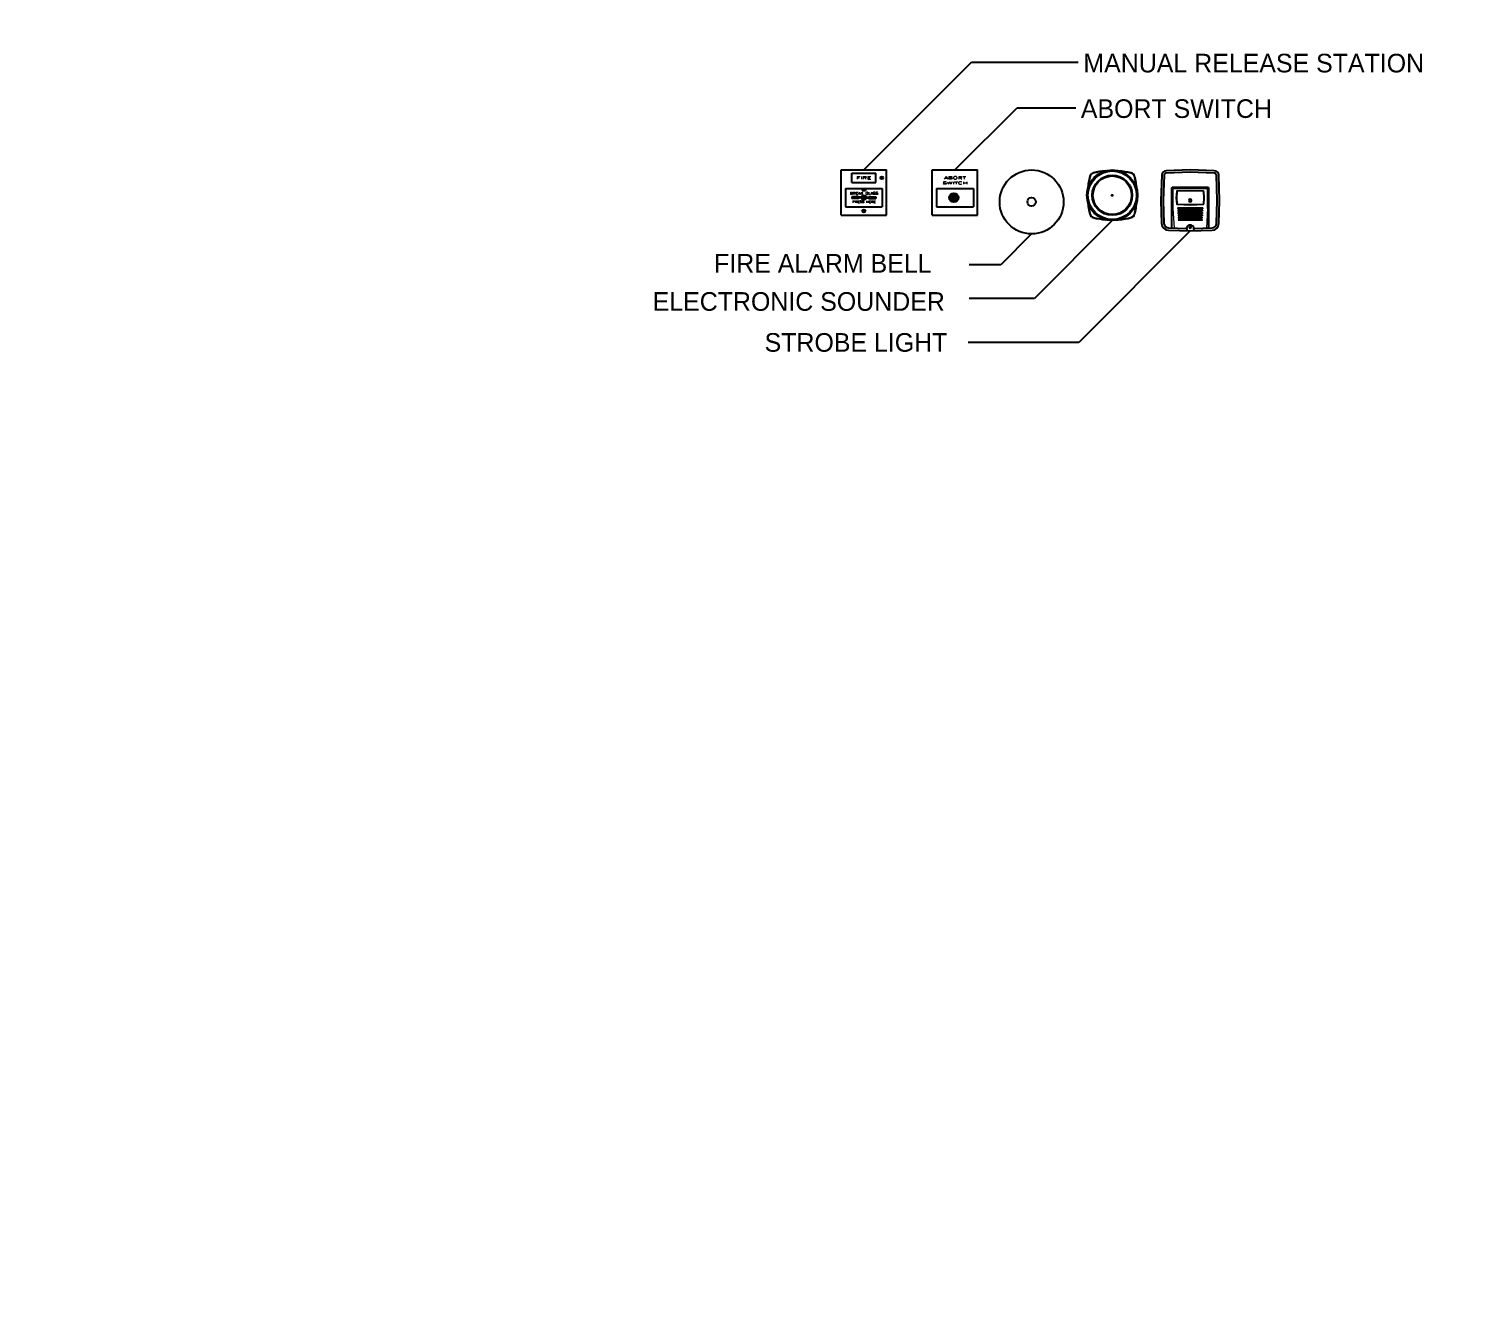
# Model space of a CAD drawing. Header units: millimetres. Extents: x -20146070 to 165023, y -3349561 to 35447.
# Drawn here: x -373221 to -370107, y -40575 to -37863 of the extents above; entities that cross this region are included whole.
import ezdxf
from ezdxf import colors
from ezdxf.entities.mleader import LeaderData, LeaderLine
from ezdxf.enums import TextEntityAlignment as Align
from ezdxf.lldxf.tags import DXFTag
from ezdxf.math import Vec2, Vec3

# ---------------------------------------------------------------- set-up
doc = ezdxf.new("R2010")
doc.units = ezdxf.units.MM
doc.header["$LTSCALE"] = 50
doc.linetypes.add('CONTINOUS', pattern=[0])
for name, color, linetype in [('CALLPOINT', 1, 'Continuous'), ('M-_FM200---_A-_N', 7, 'Continuous'), ('M_FIREALAM-_E-', 10, 'Continuous'), ('NW-DIM', 7, 'Continuous')]:
    doc.layers.add(name, color=color, linetype=linetype)
doc.layers.add('M-_FIREALAM_E-', color=14, linetype='FIRE_ALARM', lineweight=30)
doc.styles.add('MtXpl_Agency_FB', font='AGENCYR.TTF')
doc.styles.add('RomanS', font='romans__.ttf', dxfattribs={"width": 0.75, "height": 40})
tags = doc.linetypes.add('FIRE_ALARM', pattern='A,0.5,-0.2,["FA",Standard,S=0.1,R=0,X=-0.1,Y=-0.05],-0.25', length=0.95).pattern_tags.tags
tags[6] = DXFTag(74, 10)
doc.dimstyles.new('DI (MINI 100)', dxfattribs={"dimscale": 500, "dimtxt": 0.18, "dimasz": 0.02, "dimexe": 0.01, "dimexo": 0.01, "dimgap": 0.09, "dimtad": 0, "dimtih": 1, "dimtoh": 1, "dimdec": 0, "dimzin": 0, "dimdsep": 46, "dimtxsty": 'Standard', "dimblk": 'OBLIQUE', "dimcen": 0.09, "dimadec": 0, "dimazin": 0, "dimtfac": 1, "dimtdec": 0, "dimtofl": 0, "dimtmove": 2, "dimatfit": 3, "dimfxl": 1, "dimtolj": 1, "dimtzin": 0, "dimarcsym": 0})

# ---------------------------------------------------------------- blocks, each defined once
blk = doc.blocks.new('MR')
for color, points in [(256, [(84.2, 80.3, 1), (89.9, 80.3, 1)]), (7, [(34.9, 36.3), (34.1, 35.5), (43.8, 37.9), (34.1, 40.3), (34.9, 39.5), (22.7, 39.5), (22.7, 36.3)]), (7, [(53.5, 37.9, 1), (43.8, 37.9, 1)]), (7, [(74.5, 36.3), (74.5, 39.5), (62.4, 39.5), (63.2, 40.3), (53.5, 37.9), (63.2, 35.5), (62.4, 36.3)])]:
    blk.add_hatch(color=color).paths.add_polyline_path(points)
for p, q in [((0, 0), (0, 97.2)), ((0, 97.2), (97.2, 97.2)), ((97.2, 0), (97.2, 97.2)), ((22.6, 70.1), (22.6, 90.5)), ((22.6, 90.5), (74.6, 90.5)), ((22.6, 70.1), (74.6, 70.1)), ((74.6, 70.1), (74.6, 90.5)), ((9, 57.7), (9, 18.1)), ((9, 57.7), (88.2, 57.7)), ((45.2, 57.7), (45.2, 52.8)), ((45.2, 52.8), (52, 52.8)), ((52, 57.7), (52, 52.8)), ((88.2, 57.7), (88.2, 18.1)), ((0, 0), (97.2, 0)), ((9, 18.1), (88.2, 18.1))]:
    blk.add_line(p, q)
at = {"color": 7}
for p, q in [((34.9, 39.5), (22.7, 39.5)), ((22.7, 39.5), (22.7, 36.3)), ((34.9, 36.3), (22.7, 36.3)), ((43.8, 37.9), (34.1, 40.3)), ((34.1, 40.3), (34.9, 39.5)), ((43.8, 37.9), (34.1, 35.5)), ((34.9, 36.3), (34.1, 35.5)), ((53.5, 37.9), (63.2, 40.3)), ((53.5, 37.9), (63.2, 35.5)), ((63.2, 40.3), (62.4, 39.5)), ((62.4, 39.5), (74.5, 39.5)), ((62.4, 36.3), (74.5, 36.3)), ((62.4, 36.3), (63.2, 35.5)), ((74.5, 39.5), (74.5, 36.3))]:
    blk.add_line(p, q, dxfattribs=at)
blk.add_lwpolyline([(47.2, 8.2), (48.6, 7.3), (50.1, 8.2), (50.1, 9.9), (48.6, 10.7), (47.2, 9.9)], close=True)
for centre, radius in [((87.1, 80.3), 2.83), ((48.6, 9), 3.39)]:
    blk.add_circle(centre, radius)
blk.add_circle((48.6, 37.9), 4.85, dxfattribs=at)
at = {"color": 7, "style": 'RomanS'}
for s, height, width, p in [('FIRE', 5.65, 2, (48.6, 80.3)), ('BREAK GLASS', 5.14, 1.3, (49.1, 47.1)), ('PRESS HERE', 4.52, 1.3, (49.1, 28.8))]:
    blk.add_text(s, height=height, dxfattribs=dict(at, width=width)).set_placement(p, align=Align.MIDDLE)
blk = doc.blocks.new('AB')
h = blk.add_hatch(color=0)
h.dxf.hatch_style = 1
h.paths.add_polyline_path([(56.2, 37.9, 1), (36.6, 37.9, 1)])
for p, q in [((0, 0), (0, 97.2)), ((0, 97.2), (97.2, 97.2)), ((97.2, 0), (97.2, 97.2)), ((9, 57.7), (9, 18.1)), ((9, 57.7), (88.2, 57.7)), ((88.2, 57.7), (88.2, 18.1)), ((0, 0), (97.2, 0)), ((9, 18.1), (88.2, 18.1))]:
    blk.add_line(p, q)
blk.add_circle((46.4, 37.9), 9.83)
at = {"color": 7, "style": 'RomanS', "width": 2}
for s, p in [('SWITCH', (49, 69.2)), ('ABORT', (49, 80.3))]:
    blk.add_text(s, height=5.65, dxfattribs=at).set_placement(p, align=Align.MIDDLE)
blk = doc.blocks.new('BELLL')
at = {"layer": 'CALLPOINT'}
for radius in [68.6, 9.15]:
    blk.add_circle((0, 0), radius, dxfattribs=at)
blk = doc.blocks.new('HORN')
at = {"layer": 'CALLPOINT'}
for radius in [54.4, 52.1, 43, 41.4, 1.25]:
    blk.add_circle((0, -1.2), radius, dxfattribs=at)
for centre, radius, start, end in [((107.4, -1.2), 160.6, 165.2828, 175.1583), ((107.4, -1.2), 160.1, 165.2828, 174.1991), ((-38.3, 37), 10, 104.4812, 165.2828), ((-38.3, 37), 9.5, 104.4812, 165.2828), ((0, -111.3), 163.1, 94.9688, 104.4812), ((0, -111.3), 162.6, 95.872, 104.4812), ((0, -111.3), 163.1, 75.5089, 85.0312), ((0, -111.3), 162.6, 75.5089, 84.128), ((38.3, 37), 9.5, 14.9404, 75.5089), ((38.3, 37), 10, 14.9404, 75.5089), ((-105, -1.2), 157.9, 5.7251, 14.9404), ((-105, -1.2), 158.4, 4.7096, 14.9404), ((107.4, -1.2), 160.6, 184.8417, 194.7208), ((107.4, -1.2), 160.1, 185.8009, 194.7208), ((-105, -1.2), 157.9, 345.056, 354.2749), ((-105, -1.2), 158.4, 345.056, 355.2904), ((-38.3, -39.5), 10, 194.7208, 255.44), ((-38.3, -39.5), 9.5, 194.7208, 255.44), ((0, 107.9), 162.3, 255.44, 265.0697), ((0, 107.9), 161.8, 255.44, 264.1492), ((0, 107.9), 162.3, 274.9303, 284.57), ((0, 107.9), 161.8, 275.8508, 284.57), ((38.3, -39.5), 9.5, 284.57, 345.056), ((38.3, -39.5), 10, 284.57, 345.056)]:
    blk.add_arc(centre, radius, start, end, dxfattribs=at)
blk = doc.blocks.new('A$C19921543')
at = {"color": 0, "linetype": 'Continuous', "lineweight": -2}
for p, q in [((-103.1, -59.3), (-103.1, 26.8)), ((-102.1, 27.8), (-23.9, 27.8)), ((-22.9, 26.8), (-22.9, -59.3)), ((-70.3, -60), (-70.4, -65.3)), ((-55.7, -60), (-55.6, -65.3)), ((-55.7, -60), (-55.6, -65.3))]:
    blk.add_line(p, q, dxfattribs=at)
at = {"color": 8, "linetype": 'Continuous', "lineweight": 5}
for p, q in [((-100.1, -17.2), (-100.1, 23.8)), ((-99.1, 24.8), (-26.9, 24.8)), ((-25.9, 23.8), (-25.9, -17.2)), ((-100.1, -17.2), (-97.8, -59.4)), ((-90, -15.9), (-36, -15.9)), ((-90, -15.9), (-89.9, -17.9)), ((-89.9, -17.9), (-36.1, -17.9)), ((-89.7, -20.9), (-89.6, -22.9)), ((-89.7, -20.9), (-36.3, -20.9)), ((-89.6, -22.9), (-36.4, -22.9)), ((-89.4, -25.9), (-89.3, -27.9)), ((-89.4, -25.9), (-36.6, -25.9)), ((-89.3, -27.9), (-36.7, -27.9)), ((-89.2, -30.9), (-89.1, -32.9)), ((-89.2, -30.9), (-36.8, -30.9)), ((-36.8, -30.9), (-36.9, -32.9)), ((-36.6, -25.9), (-36.7, -27.9)), ((-36.3, -20.9), (-36.4, -22.9)), ((-36, -15.9), (-36.1, -17.9)), ((-25.9, -17.2), (-28.2, -59.4)), ((-89.1, -32.9), (-36.9, -32.9)), ((-88.9, -35.9), (-88.8, -37.9)), ((-88.9, -35.9), (-37.1, -35.9)), ((-88.8, -37.9), (-37.2, -37.9)), ((-88.6, -40.9), (-88.5, -42.9)), ((-88.6, -40.9), (-37.4, -40.9)), ((-88.5, -42.9), (-37.5, -42.9)), ((-37.4, -40.9), (-37.5, -42.9)), ((-37.1, -35.9), (-37.2, -37.9))]:
    blk.add_line(p, q, dxfattribs=at)
at = {"color": 0, "linetype": 'Continuous', "lineweight": -2}
for points in [[(-114.6, 63.8), (-63, 65.5), (-11.4, 63.8, -0.395515), (-1.7, 54.1), (0, 0), (-1.6, -49.4, -0.395515), (-16.1, -64), (-63, -65.5), (-109.9, -64, -0.395515), (-124.4, -49.4), (-126, 0), (-124.3, 54.1, -0.395515)], [(-63, 21), (-63, 21), (-34.9, 20, -0.383561), (-33.9, 19.1), (-33, 6), (-33.9, -7.1, -0.383561), (-34.9, -8), (-63, -9), (-91.1, -8, -0.383561), (-92.1, -7.1), (-93, 6), (-92.1, 19.1, -0.383561), (-91.1, 20), (-63, 21)]]:
    blk.add_lwpolyline(points, format="xyb", close=True, dxfattribs=at)
blk.add_lwpolyline([(-70.3, -60.3), (-109.8, -59, -0.395515), (-119.4, -49.3), (-121, 0), (-119.3, 54, -0.395515), (-114.5, 58.8), (-63, 60.5), (-11.5, 58.8, -0.395515), (-6.7, 54), (-5, 0), (-6.6, -49.3, -0.395515), (-16.2, -59), (-55.7, -60.3)], format="xyb", dxfattribs=at)
at = {"color": 8, "linetype": 'Continuous', "lineweight": 5}
blk.add_lwpolyline([(-63, 20), (-34.9, 19), (-34, 6), (-34.9, -7), (-63, -8), (-91.1, -7), (-92, 6), (-91.1, 19)], close=True, dxfattribs=at)
at = {"color": 2, "linetype": 'Continuous', "lineweight": -2}
blk.add_circle((-63, 0), 2.78, dxfattribs=at)
at = {"color": 0, "linetype": 'Continuous', "lineweight": -2}
blk.add_circle((-63, -56.9), 2.2, dxfattribs=at)
for centre, start, end in [((-102.1, 26.8), 90, 180), ((-23.9, 26.8), 0, 90)]:
    blk.add_arc(centre, 1, start, end, dxfattribs=at)
at = {"color": 8, "linetype": 'Continuous', "lineweight": 5}
for centre, start, end in [((-99.1, 23.8), 90, 180), ((-26.9, 23.8), 0, 90)]:
    blk.add_arc(centre, 1, start, end, dxfattribs=at)
at = {"color": 0, "linetype": 'Continuous', "lineweight": -2}
blk.add_ellipse((-63, -60), major_axis=(0, 7.66), ratio=0.947656, start_param=4.673307, end_param=7.893064, dxfattribs=at)
blk = doc.blocks.new('STR')
at = {"layer": 'M-_FIREALAM_E-', "color": 1, "linetype": 'Continuous', "lineweight": -2, "xscale": -1}
blk.add_blockref('A$C19921543', (-63, 0), dxfattribs=at)
blk = doc.blocks.new('_Oblique')
at = {"color": 0, "linetype": 'ByBlock', "lineweight": -2}
blk.add_line((-0.5, -0.5), (0.5, 0.5), dxfattribs=at)
blk = doc.blocks.new('SMOKE_FC')
at = {"color": 7, "linetype": 'CONTINOUS'}
ml = blk.add_multileader_mtext('Standard', dxfattribs=at)
ml.set_content('{\\fArial|b0|i0|c0|p34;S}', color=7, style='RomanS')
ml.set_leader_properties(color=10)
ml.build(insert=Vec2(0, 0))
ml.multileader.update_dxf_attribs({"dogleg_length": 3.34, "arrow_head_size": 138.2, "scale": 50})
ctx = ml.context
ctx.base_point, ctx.scale, ctx.char_height, ctx.arrow_head_size, ctx.landing_gap_size, ctx.plane_origin = Vec3(10040043.2, 1663039.7), 50, 207.309, 138.2, 138.2, Vec3(10036641.4, 1659230.9)
notes = []
notes.append((ctx, [(0, (0, 0, 0), (0, 0), (1, 0), 1, [])]))
ctx.mtext.insert, ctx.mtext.flow_direction = Vec3(10040181.4, 1663145.2), 5
for ctx, leaders in notes:
    for number, flags, end, landing, length, lines in leaders:
        leader = LeaderData()
        leader.index, (leader.has_last_leader_line, leader.has_dogleg_vector, leader.attachment_direction) = number, flags
        leader.last_leader_point, leader.dogleg_vector, leader.dogleg_length = Vec3(end), Vec3(landing), length
        for number, points, colour, breaks in lines:
            line = LeaderLine()
            line.index, line.vertices, line.color, line.breaks = number, Vec3.list(points), colors.encode_raw_color(colour), breaks
            leader.lines.append(line)
        ctx.leaders.append(leader)
blk = doc.blocks.new('SMOKE')
at = {"color": 7, "linetype": 'CONTINOUS'}
ml = blk.add_multileader_mtext('Standard', dxfattribs=at)
ml.set_content('{\\fArial|b0|i0|c0|p34;S}', color=7, style='RomanS')
ml.set_leader_properties(color=10)
ml.build(insert=Vec2(0, 0))
ml.multileader.update_dxf_attribs({"dogleg_length": 3.34, "arrow_head_size": 171.1, "scale": 50})
ctx = ml.context
ctx.base_point, ctx.scale, ctx.char_height, ctx.arrow_head_size, ctx.landing_gap_size, ctx.plane_origin = Vec3(10040458.9, 1663039.1), 50, 256.669, 171.1, 171.1, Vec3(10036247.2, 1658323.4)
notes = []
notes.append((ctx, [(0, (0, 0, 0), (0, 0), (1, 0), 1, [])]))
ctx.mtext.insert, ctx.mtext.flow_direction = Vec3(10040630, 1663169.6), 5
for ctx, leaders in notes:
    for number, flags, end, landing, length, lines in leaders:
        leader = LeaderData()
        leader.index, (leader.has_last_leader_line, leader.has_dogleg_vector, leader.attachment_direction) = number, flags
        leader.last_leader_point, leader.dogleg_vector, leader.dogleg_length = Vec3(end), Vec3(landing), length
        for number, points, colour, breaks in lines:
            line = LeaderLine()
            line.index, line.vertices, line.color, line.breaks = number, Vec3.list(points), colors.encode_raw_color(colour), breaks
            leader.lines.append(line)
        ctx.leaders.append(leader)

msp = doc.modelspace()

# ---------------------------------------------------------------- block references
for name, p in [('BELLL', (-371069.2, -38234.6)), ('HORN', (-370896.2, -38219.1)), ('STR', (-370728.8, -38231.5))]:
    msp.add_blockref(name, p)
at = {"layer": 'M_FIREALAM-_E-'}
for name, p, xscale, yscale, zscale in [('SMOKE', (-13215027, -2136319.2), 1.28, 1.28, 1.28), ('SMOKE', (-12842896.3, -2136319.2), 1.28, 1.28, 1.28), ('SMOKE', (-13209527.3, -2137019.4), 1.28, 1.28, 1.28), ('SMOKE', (-12837356.5, -2137100.4), 1.28, 1.28, 1.28), ('SMOKE', (-13215027, -2138819.2), 1.28, 1.28, 1.28), ('SMOKE', (-12842882.2, -2139119.2), 1.28, 1.28, 1.28), ('SMOKE', (-12837356.5, -2141062.9), 1.28, 1.28, 1.28), ('SMOKE', (-13209538.6, -2141143.9), 1.28, 1.28, 1.28), ('SMOKE', (-13216376.9, -2141531.7), 1.28, 1.28, 1.28), ('SMOKE', (-13213677.1, -2141531.7), 1.28, 1.28, 1.28), ('SMOKE', (-12844197.6, -2141531.7), 1.28, 1.28, 1.28), ('SMOKE', (-12841946.4, -2141531.7), 1.28, 1.28, 1.28), ('SMOKE', (-10646155.8, -1718610.1), 1.024, 1.024, 1.024), ('SMOKE', (-10273997.7, -1718610.1), 1.024, 1.024, 1.024), ('SMOKE', (-10644656.4, -1718640.4), 1.024, 1.024, 1.024), ('SMOKE', (-10272498.3, -1718640.4), 1.024, 1.024, 1.024), ('SMOKE', (-13016264.7, -2148128.1), 1.28, 1.28, 1.28), ('SMOKE', (-20146070.2, -3348204.7), 2, 2, 2), ('SMOKE_FC', (-20145143.2, -3349560.7), 2, 2, 2)]:
    msp.add_blockref(name, p, dxfattribs=dict(at, xscale=xscale, yscale=yscale, zscale=zscale))
for name, p in [('MR', (-371477.9, -38263.2)), ('AB', (-371282.5, -38263.2))]:
    msp.add_blockref(name, p, dxfattribs=at)

# ---------------------------------------------------------------- texts
at = {"layer": 'M-_FM200---_A-_N', "ltscale": 150, "char_height": 40, "width": 922.268, "attachment_point": 1, "style": 'MtXpl_Agency_FB'}
for s, insert in [('MANUAL RELEASE STATION', (-370958.1, -37916.6)), ('ABORT SWITCH', (-370963.6, -38014.3)), ('FIRE ALARM BELL', (-371750.7, -38346.4)), ('ELECTRONIC SOUNDER', (-371882.6, -38428.3)), ('STROBE LIGHT', (-371642.3, -38516.2))]:
    msp.add_mtext(s, dxfattribs=dict(at, insert=insert))

# ---------------------------------------------------------------- leaders
at = {"layer": 'NW-DIM'}
for points in [[(-371429.3, -38166), (-371198.1, -37934.7), (-370969, -37934.7)], [(-371233.9, -38166), (-371100.4, -38032.4), (-370974.6, -38032.4)], [(-370728.8, -38297), (-370968.2, -38536.4), (-371205.3, -38536.4)], [(-370896.2, -38274.7), (-371063, -38441.6), (-371203.2, -38441.6)], [(-371069.2, -38303.2), (-371135.3, -38369.3), (-371203.2, -38369.3)]]:
    msp.add_leader(points, dimstyle='DI (MINI 100)', override={"dimgap": 0.09, "dimtad": 0}, dxfattribs=at)

doc.saveas('drawing.dxf')
